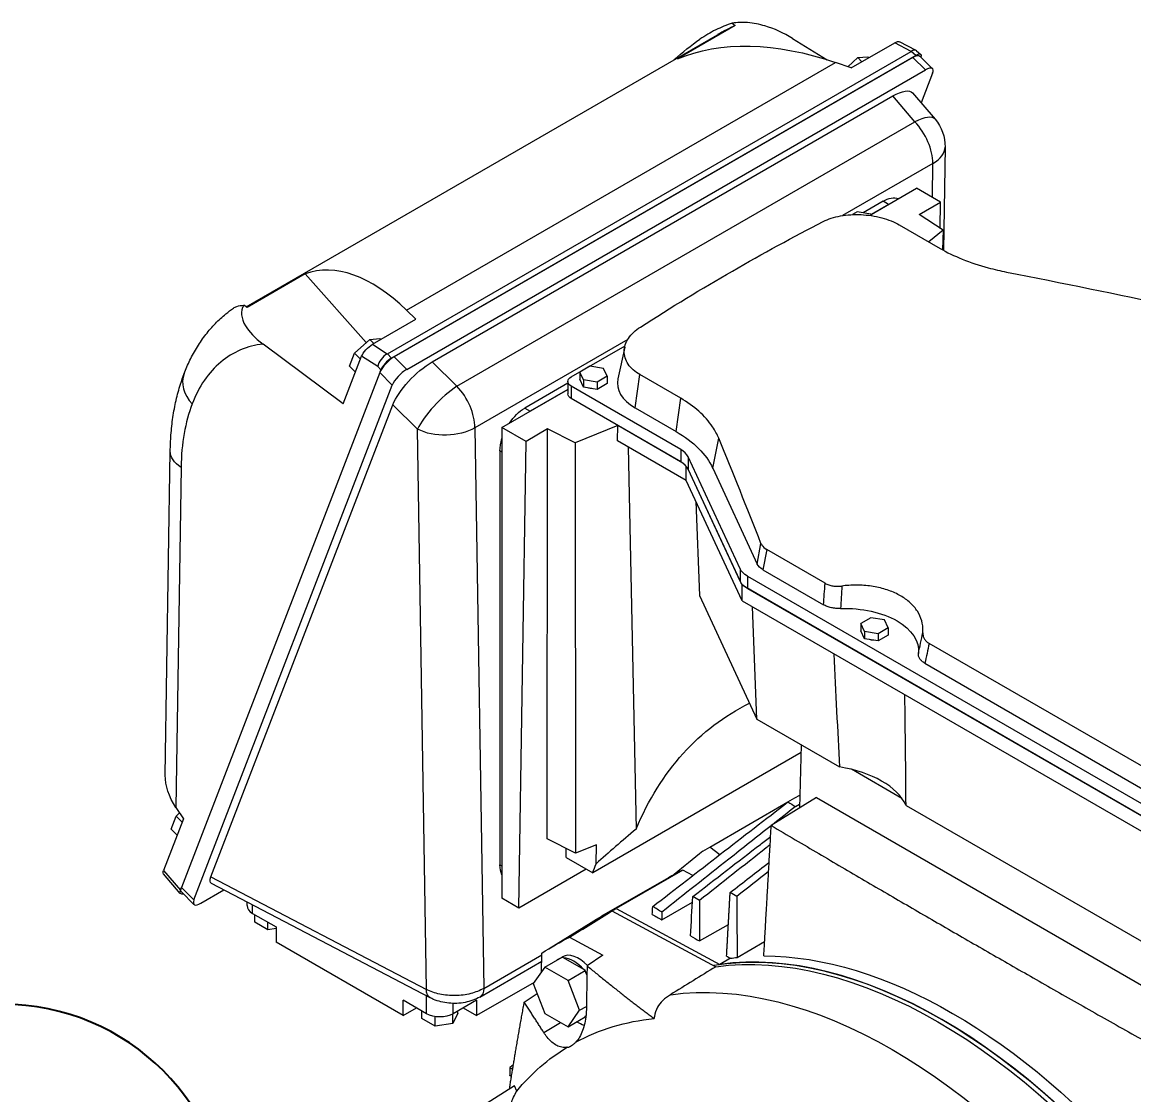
# Model space of a CAD drawing. Header units: millimetres. Extents: x -2122 to 22797, y 3569 to 89276.
# Drawn here: x 7118 to 7706, y 82218 to 82786 of the extents above; entities that cross this region are included whole.
import ezdxf
from ezdxf.enums import TextEntityAlignment as Align

# ---------------------------------------------------------------- set-up
doc = ezdxf.new("R2010")
doc.units = ezdxf.units.MM
doc.header["$LTSCALE"] = 20
doc.layers.add('IA-TEXT', color=2, linetype='Continuous')
doc.layers.add('IA-TRAZ', color=8, linetype='Continuous', lineweight=5)
doc.styles.add('SALVADOR', font='romans.shx', dxfattribs={"width": 0.75, "oblique": 15})

# ---------------------------------------------------------------- blocks, each defined once
blk = doc.blocks.new('EJE')
blk.add_circle((0, 6), 6)
at = {"style": 'SALVADOR', "oblique": 15, "width": 0.75}
blk.add_attdef('N', text='', height=5, dxfattribs=at).set_placement((0, 6), align=Align.MIDDLE)
blk = doc.blocks.new('A$C6cb7b9ed')
at = {"color": 0, "linetype": 'Continuous', "lineweight": 0, "extrusion": (2.77556e-16, 0.816497, 0.57735)}
for p, q in [((-976.2, 6818.76), (-974.54, 6817.53)), ((-974.54, 6817.53), (-1005.19, 6799.84)), ((-1233.2, 6668.77), (-983.94, 6812.68)), ((-944.28, 6810.72), (-925.95, 6799.4)), ((-913.29, 6795.09), (-890.26, 6808.39)), ((-881.53, 6803.83), (-890.26, 6808.39)), ((-878.95, 6804.35), (-887.78, 6808.97)), ((-1158.51, 6643.91), (-881.59, 6803.79)), ((-879.15, 6801.65), (-1156.32, 6641.63)), ((-909.82, 6800.53), (-904.42, 6800.97)), ((-904.42, 6800.97), (-903.95, 6800.49)), ((-879.15, 6801.65), (-881.59, 6803.79)), ((-878.71, 6804.19), (-876.4, 6802.17)), ((-870.27, 6794.69), (-876.91, 6801.31)), ((-880.63, 6800.67), (-1154.98, 6642.27)), ((-1148.41, 6666.99), (-921.58, 6797.95)), ((-913.29, 6795.09), (-921.58, 6797.95)), ((-915.1, 6795.72), (-909.82, 6800.53)), ((-909.82, 6800.53), (-907.64, 6798.36)), ((-873.98, 6794.04), (-880.63, 6800.67)), ((-1148.34, 6635.64), (-873.98, 6794.04)), ((-870.26, 6792.29), (-876.32, 6776.55)), ((-1134.84, 6639.64), (-891.25, 6780.27)), ((-879.55, 6766.63), (-891.25, 6780.27)), ((-880.9, 6781.89), (-868.92, 6767.92)), ((-1121.73, 6626.8), (-879.55, 6766.63)), ((-863.63, 6753.26), (-864.47, 6698.64)), ((-870.07, 6744.62), (-917.93, 6716.99)), ((-870.35, 6726.67), (-870.07, 6744.62)), ((-902.75, 6717.64), (-878.73, 6731.51)), ((-866, 6724.16), (-878.73, 6731.51)), ((-896.41, 6724.57), (-906.97, 6718.47)), ((-893.58, 6722.93), (-896.41, 6724.57)), ((-910.09, 6718.95), (-912.59, 6717.51)), ((-902.84, 6717.83), (-910.09, 6718.95)), ((-893.58, 6722.93), (-902.75, 6717.64)), ((-877.32, 6717.63), (-866, 6724.16)), ((-866.21, 6710.25), (-866, 6724.16)), ((-902.43, 6716.94), (-902.84, 6717.83)), ((-864.65, 6709.21), (-877.32, 6717.63)), ((-887.83, 6712.1), (-866.18, 6699.6)), ((-864.65, 6709.21), (-872.14, 6703.04)), ((-864.65, 6709.21), (-864.93, 6698.89)), ((-1202.07, 6686.16), (-1232.72, 6668.47)), ((-1202.07, 6686.16), (-1169.68, 6649.91)), ((-1232.72, 6668.47), (-1234.54, 6669.61)), ((-1148.41, 6666.99), (-1143.46, 6662.21)), ((-1166.49, 6648.91), (-1143.46, 6662.21)), ((-1181.88, 6617.41), (-1224.31, 6649.05)), ((-1175.95, 6644.2), (-1167.91, 6651.52)), ((-1167.91, 6651.52), (-1162.52, 6651.96)), ((-1167.91, 6651.52), (-1165.73, 6649.35)), ((-1166.49, 6648.91), (-1158.58, 6643.87)), ((-1162.52, 6651.96), (-1162.04, 6651.48)), ((-1031.41, 6651.47), (-1112.25, 6604.8)), ((-1061.38, 6631.69), (-1032.86, 6648.15)), ((-1181.88, 6617.41), (-1172.18, 6642.57)), ((-1178.61, 6637.31), (-1175.95, 6644.2)), ((-1175.95, 6644.2), (-1172.77, 6641.03)), ((-1163.66, 6637.14), (-1172.18, 6642.57)), ((-1158.51, 6643.91), (-1156.32, 6641.63)), ((-1154.98, 6642.27), (-1148.34, 6635.64)), ((-1033.04, 6647.45), (-1036.67, 6630.74)), ((-1178.61, 6637.31), (-1175.43, 6634.14)), ((-1162.01, 6635.42), (-1163.66, 6637.14)), ((-1134.84, 6639.64), (-1121.73, 6626.8)), ((-1051.51, 6637.3), (-1056.82, 6634.24)), ((-1044.26, 6636.18), (-1051.51, 6637.3)), ((-1162.57, 6633.98), (-1267.49, 6361.71)), ((-1155.93, 6627.36), (-1162.57, 6633.98)), ((-1162.01, 6635.42), (-1162.45, 6634.29)), ((-1054.87, 6630.05), (-1056.82, 6634.24)), ((-1056.82, 6634.24), (-1056.82, 6630.4)), ((-1042.32, 6632), (-1047.63, 6628.93)), ((-1042.32, 6632), (-1044.26, 6636.18)), ((-1042.32, 6632), (-1042.32, 6628.16)), ((-1027.52, 6615.31), (-1025.05, 6632.87)), ((-1003.4, 6620.37), (-1025.05, 6632.87)), ((-1260.85, 6355.08), (-1155.93, 6627.36)), ((-1097.93, 6604.95), (-1063.13, 6625.04)), ((-1063.13, 6628.31), (-1085.91, 6615.16)), ((-1063.13, 6625.04), (-1083.08, 6613.52)), ((-1063.13, 6629.24), (-1063.13, 6622.71)), ((-1003.41, 6593.32), (-1061.38, 6626.79)), ((-1061.38, 6626.79), (-1061.38, 6620.26)), ((-1054.87, 6626.22), (-1056.82, 6630.4)), ((-1047.63, 6628.93), (-1054.87, 6630.05)), ((-1054.87, 6630.05), (-1054.87, 6626.22)), ((-1047.63, 6625.1), (-1054.87, 6626.22)), ((-1047.63, 6628.93), (-1047.63, 6625.1)), ((-1042.32, 6628.16), (-1047.63, 6625.1)), ((-1003.41, 6586.79), (-1061.38, 6620.26)), ((-1005.86, 6602.81), (-1003.4, 6620.37)), ((-1251.85, 6367.31), (-1155.69, 6616.88)), ((-1142.58, 6604.05), (-1155.69, 6616.88)), ((-1085.91, 6615.16), (-1083.08, 6613.52)), ((-1027.52, 6615.31), (-1005.86, 6602.81)), ((-1137.93, 6307.71), (-1142.58, 6604.05)), ((-1112.25, 6604.8), (-1107.61, 6308.29)), ((-1085.21, 6597.6), (-1097.93, 6604.95)), ((-1097.93, 6604.95), (-1097.93, 6355.92)), ((-1073.89, 6604.13), (-1085.21, 6597.6)), ((-1074.12, 6387.4), (-1073.89, 6604.13)), ((-1059.32, 6596.82), (-1073.89, 6604.13)), ((-1036.73, 6605.95), (-1059.32, 6596.82)), ((-1036.86, 6597.86), (-1036.73, 6605.95)), ((-1002.26, 6586.04), (-1036.73, 6605.95)), ((-1088.97, 6350.74), (-1085.21, 6597.6)), ((-1059.32, 6596.82), (-1059.01, 6379.81)), ((-1000.51, 6576.87), (-1036.86, 6597.86)), ((-986.52, 6583.47), (-983.34, 6599.2)), ((-1275.98, 6421.09), (-1273.35, 6592.39)), ((-1098.99, 6592.5), (-1098.99, 6373.68)), ((-1097.93, 6591.89), (-1098.99, 6592.5)), ((-1031.13, 6594.55), (-1026.99, 6392.55)), ((-1003.41, 6593.32), (-1003.41, 6586.79)), ((-972.05, 6530.24), (-999.52, 6589.44)), ((-999.52, 6589.44), (-999.52, 6582.91)), ((-1267.65, 6583.84), (-1270.41, 6404.02)), ((-1000.51, 6576.87), (-1000.51, 6584.44)), ((-986.52, 6583.47), (-962.97, 6532.71)), ((-971.01, 6521.46), (-999.53, 6582.93)), ((-972.05, 6523.7), (-999.52, 6582.91)), ((-971.01, 6513.3), (-1000.51, 6576.87)), ((-995.4, 6565.86), (-993.47, 6515.99)), ((-962.97, 6532.71), (-960.98, 6543.65)), ((-957.96, 6540.37), (-959.91, 6529.66)), ((-927.05, 6522.52), (-957.96, 6540.37)), ((-972.05, 6530.24), (-972.05, 6523.7)), ((-968.17, 6526.35), (-968.17, 6519.82)), ((-968.17, 6526.35), (-732.71, 6390.41)), ((-959.91, 6529.66), (-927.91, 6511.18)), ((-732.71, 6383.88), (-971.01, 6521.46)), ((-971.01, 6513.3), (-971.01, 6521.46)), ((-968.17, 6519.82), (-732.71, 6383.88)), ((-993.47, 6515.99), (-963.12, 6450.61)), ((-971.01, 6513.3), (-732.71, 6375.72)), ((-963.12, 6450.61), (-965.43, 6510.08)), ((-902.95, 6504.26), (-908.25, 6501.19)), ((-906.31, 6497.01), (-908.25, 6501.19)), ((-908.25, 6501.19), (-908.25, 6497.35)), ((-895.7, 6503.13), (-902.95, 6504.26)), ((-893.75, 6498.95), (-895.7, 6503.13)), ((-906.31, 6493.17), (-908.25, 6497.35)), ((-899.06, 6495.88), (-906.31, 6497.01)), ((-906.31, 6497.01), (-906.31, 6493.17)), ((-893.75, 6498.95), (-899.06, 6495.88)), ((-899.06, 6495.88), (-899.06, 6492.05)), ((-893.75, 6498.95), (-893.75, 6495.11)), ((-899.06, 6492.05), (-906.31, 6493.17)), ((-893.75, 6495.11), (-899.06, 6492.05)), ((-749.64, 6420.1), (-872.05, 6490.77)), ((-874.27, 6480.21), (-751.18, 6409.15)), ((-963.12, 6450.61), (-919.45, 6425.39)), ((-939.66, 6437.06), (-940.69, 6403.58)), ((-939.78, 6432.98), (-1049.97, 6369.37)), ((-886.42, 6408.7), (-913.17, 6424.15)), ((-931.66, 6409.16), (-955.53, 6394.42)), ((-946.74, 6406.88), (-943.07, 6408.99)), ((-943.07, 6408.99), (-940.48, 6410.49)), ((-931.66, 6409.16), (-735.29, 6295.78)), ((-1270.41, 6404.02), (-1266.43, 6397.98)), ((-987.99, 6383.06), (-946.74, 6406.88)), ((-942.73, 6404.46), (-940.62, 6405.67)), ((-884.27, 6405.08), (-748.26, 6326.55)), ((-1266.43, 6397.98), (-1276.94, 6370.69)), ((-1272.93, 6392.54), (-1270.27, 6399.43)), ((-1270.27, 6399.43), (-1268.47, 6401.07)), ((-1270.27, 6399.43), (-1267.09, 6396.25)), ((-1272.93, 6392.54), (-1269.75, 6389.37)), ((-1059.01, 6379.81), (-1074.12, 6387.4)), ((-1048.02, 6384.25), (-1059.01, 6379.81)), ((-1048.17, 6374.21), (-1048.02, 6384.25)), ((-1064.03, 6377.49), (-1063.96, 6382.3)), ((-991.66, 6380.94), (-987.99, 6383.06)), ((-982.8, 6378.98), (-987.99, 6383.06)), ((-1098.99, 6373.68), (-1097.93, 6373.06)), ((-1064.03, 6377.49), (-1049.97, 6369.37)), ((-1268.06, 6358.53), (-1276.98, 6368.93)), ((-1276.94, 6370.69), (-1268.03, 6360.29)), ((-1251.85, 6367.31), (-1137.93, 6307.71)), ((-1053.34, 6371.31), (-1088.97, 6350.74)), ((-1009.94, 6366.81), (-1045.3, 6346.4)), ((-1002.28, 6370.87), (-1037.64, 6350.46)), ((-996.97, 6368.01), (-1002.28, 6370.87)), ((-1267.59, 6361.42), (-1268.03, 6360.29)), ((-1267.49, 6361.71), (-1260.85, 6355.08)), ((-1257.12, 6353.33), (-1244.96, 6360.35)), ((-1135.86, 6303.27), (-1251.57, 6363.81)), ((-1267.48, 6359.31), (-1260.84, 6352.69)), ((-1088.97, 6350.74), (-1097.93, 6355.92)), ((-1232.74, 6352.04), (-1232.74, 6353.96)), ((-1229.81, 6347.96), (-1229.81, 6352.42)), ((-1039.76, 6349.23), (-984.86, 6319.75)), ((-1037.64, 6350.46), (-982.74, 6320.97)), ((-1013.35, 6344.52), (-997.24, 6353.82)), ((-1229.81, 6347.96), (-1217.43, 6340.81)), ((-1228.68, 6343.31), (-1228.68, 6347.31)), ((-1221.74, 6339.3), (-1228.68, 6343.31)), ((-1221.74, 6339.3), (-1221.74, 6343.3)), ((-1072.92, 6329.41), (-1050.72, 6343.19)), ((-1217.43, 6339.97), (-1221.74, 6339.3)), ((-1217.43, 6340.81), (-1217.43, 6332.65)), ((-993.44, 6333.36), (-978.22, 6342.15)), ((-1150.26, 6293.87), (-1217.43, 6332.65)), ((-1062.15, 6335.35), (-1044.57, 6325.91)), ((-973.61, 6324.67), (-959.04, 6333.08)), ((-1107.61, 6308.29), (-1076.83, 6326.05)), ((-1077.11, 6316.92), (-1076.8, 6326.89)), ((-1068.42, 6323.58), (-1065.94, 6325.01)), ((-1044.57, 6325.91), (-1052.94, 6320.21)), ((-1109.68, 6303.71), (-1076.94, 6322.61)), ((-1075.26, 6319.54), (-1081.39, 6310.83)), ((-1075.26, 6319.54), (-1066.14, 6324.81)), ((-1063.02, 6312.47), (-1075.26, 6319.54)), ((-1065.37, 6324.36), (-1066.14, 6324.81)), ((-1054.67, 6318.19), (-1065.37, 6324.36)), ((-977.08, 6324.24), (-982.74, 6320.97)), ((-1063.02, 6312.47), (-1053.9, 6317.74)), ((-1053.9, 6317.74), (-1054.67, 6318.19)), ((-1053.51, 6316.74), (-1053.9, 6317.74)), ((-1053.02, 6315.48), (-1053.51, 6316.74)), ((-1080.98, 6311.41), (-1111.37, 6293.87)), ((-1081.39, 6310.83), (-1075.26, 6295.05)), ((-1056.89, 6296.69), (-1063.02, 6312.47)), ((-1137.89, 6294.89), (-1150.26, 6302.03)), ((-1150.26, 6293.87), (-1150.26, 6302.03)), ((-1137.89, 6294.89), (-1137.89, 6304.33)), ((-1111.37, 6302.03), (-1123.74, 6294.89)), ((-1111.37, 6302.03), (-1111.37, 6293.87)), ((-1086.12, 6301.05), (-1079.37, 6305.62)), ((-1150.26, 6293.87), (-1143.19, 6297.95)), ((-1140.29, 6292.28), (-1140.29, 6296.28)), ((-1123.74, 6294.89), (-1123.74, 6300.34)), ((-1121.33, 6295.21), (-1121.33, 6296.28)), ((-1118.44, 6297.95), (-1111.37, 6293.87)), ((-1063.02, 6287.98), (-1056.89, 6296.69)), ((-1056.89, 6296.69), (-1053.27, 6298.78)), ((-1133.35, 6288.27), (-1140.29, 6292.28)), ((-1133.35, 6288.27), (-1133.35, 6293.39)), ((-1123.87, 6289.74), (-1133.35, 6288.27)), ((-1121.33, 6295.21), (-1123.87, 6289.74)), ((-1123.87, 6289.74), (-1123.87, 6294.81)), ((-1075.8, 6284.9), (-1067.07, 6290.32)), ((-1075.26, 6295.05), (-1063.02, 6287.98)), ((-1063.02, 6287.98), (-1053.9, 6293.24)), ((-1053.9, 6293.24), (-1053.54, 6293.75)), ((-1091.33, 6256.7), (-1114.4, 6242.16)), ((-1090.16, 6253.94), (-1091.33, 6256.7))]:
    blk.add_line(p, q, dxfattribs=at)
at = {"color": 0, "linetype": 'Continuous', "lineweight": 0, "extrusion": (6.17977e-17, 3.33067e-16, -1)}
blk.add_arc((885.63, 6753.6), 22, 139.39825, 180.88144, dxfattribs=at)
at = {"color": 0, "linetype": 'Continuous', "lineweight": 0}
for centre, major_axis, ratio, start_param, end_param in [((-947.84, 6660.32), (-24.22, -165.06), 0.70886, -2.712101, -2.630492), ((-896.01, 6811.32), (14.93, -7.01), 0.247747, -0.170879, -0.154805), ((-882.23, 6799.29), (-3.41, -4.98), 0.450217, -3.194806, -2.326404), ((-880.61, 6797.88), (4.25, 4.26), 0.344392, -0.57496, 0.907515), ((-875.92, 6789.02), (5.65, 5.66), 0.345066, -0.662554, 0.908242), ((-885.63, 6753.6), (16.7, 14.32), 0.335622, 0, 0.933415), ((-885.63, 6753.6), (-11, 19.05), 0.57735, -2.356194, -1.186824), ((-885.63, 6753.6), (22, -0.34), 0.56691, -0.776596, 0), ((-1158.13, 6538.91), (-41.53, 148.04), 0.461514, -0.668048, 0.035742), ((-1159.22, 6639.38), (-3.82, -4.67), 0.509892, -2.269326, -0.71643), ((-1156.92, 6637.25), (-5.65, -5.66), 0.345066, -2.233351, -0.722072), ((-1171.56, 6652.23), (13.55, -7.84), 0.274924, -0.17325, -0.157175), ((-1157.77, 6637.87), (4.24, 4.25), 0.345614, 0.909908, 2.478878), ((-1245.47, 6625.57), (-20.53, 7.91), 0.739997, 0.000052, 0.97973), ((-1156.92, 6637.25), (-5.65, -5.66), 0.345066, -0.722072, -0.662554), ((-1150.27, 6630.62), (-5.65, -5.66), 0.345066, -2.233351, -0.662554), ((-1004.81, 6628.42), (-32.12, 0), 0.57735, -0.125007, 0.785398), ((-1127.81, 6613.78), (-15.39, -15.72), 0.275272, -2.234907, -0.66685), ((-1127.81, 6613.78), (-11, 19.05), 0.57735, -2.356194, -1.186824), ((-1286.99, 6050.68), (-358.95, 1296.49), 0.34605, -1.27814, -1.231601), ((-1014.01, 6587.2), (15, 0), 0.57735, 0.261799, 0.785398), ((-1014.01, 6580.67), (15, 0), 0.57735, 0.261799, 0.785398), ((-919.14, 6976.77), (27.04, -866.47), 0.026153, -0.968482, -0.881848), ((-919.14, 6976.77), (27.04, -866.47), 0.026153, 0.849435, 0.93607), ((-932.47, 6397.56), (49.93, 0), 0.57735, 0.263921, 1.306876), ((529.54, 6914.72), (1666.88, 686.7), 0.146238, 2.710819, 2.747598), ((-829.94, 6055.04), (-180, 311.77), 0.57735, -0.041679, 0), ((-1263.78, 6362.75), (4.25, 4.26), 0.344151, 2.479986, 3.716596), ((-1261.83, 6364.98), (-5.65, -5.66), 0.345066, -0.662554, -0.603037), ((-1255.19, 6358.35), (-5.65, -5.66), 0.345066, -0.662554, 0.908242), ((-1222.74, 6352.04), (-10, 0), 0.57735, 0, 0.785398), ((-865.3, 6034.63), (-157.42, 272.66), 0.57735, -1.359424, -0.212669), ((-865.3, 6034.63), (-157.5, 272.8), 0.57735, -1.34078, -0.230017), ((-1057.54, 6310.46), (-8.4, 14.55), 0.57735, -1.195804, 0), ((-1060.02, 6309.03), (-8.4, 14.55), 0.57735, -0.091106, 0.091106), ((-1060.02, 6309.03), (-8.4, 14.55), 0.57735, -1.252544, -0.318252), ((-1060.02, 6309.03), (-8.4, 14.55), 0.57735, -1.41669, -1.36545)]:
    blk.add_ellipse(centre, major_axis=major_axis, ratio=ratio, start_param=start_param, end_param=end_param, dxfattribs=at)
at = {"color": 0, "linetype": 'Continuous', "lineweight": 0, "extrusion": (8.95532e-17, 3.23492e-16, -1)}
blk.add_ellipse((-947.84, 6660.32), major_axis=(24.71, 168.36), ratio=0.70886, start_param=-0.709455, end_param=-0.586048, dxfattribs=at)
at = {"color": 0, "linetype": 'Continuous', "lineweight": 0, "extrusion": (5.1774e-17, 3.96934e-16, -1)}
blk.add_ellipse((-911.86, 6681.09), major_axis=(116.77, -101.94), ratio=0.627279, start_param=-2.848683, end_param=-2.144894, dxfattribs=at)
at = {"color": 0, "linetype": 'Continuous', "lineweight": 0, "extrusion": (-1.67112e-16, 3.8833e-16, -1)}
blk.add_ellipse((-891.88, 6804.34), major_axis=(4.28, 4.5), ratio=0.343312, start_param=-0.859468, end_param=-0.097492, dxfattribs=at)
at = {"color": 0, "linetype": 'Continuous', "lineweight": 0, "extrusion": (3.89259e-17, 2.74813e-16, -1)}
blk.add_ellipse((-882.56, 6795.65), major_axis=(5.65, 5.66), ratio=0.345066, start_param=-0.908242, end_param=0, dxfattribs=at)
at = {"color": 0, "linetype": 'Continuous', "lineweight": 0, "extrusion": (-2.75618e-16, 5.88386e-16, -1)}
blk.add_ellipse((-896.62, 6766.42), major_axis=(-15.58, -15.62), ratio=0.344151, start_param=2.235142, end_param=3.168558, dxfattribs=at)
at = {"color": 0, "linetype": 'Continuous', "lineweight": 0, "extrusion": (-1.84859e-16, 2.34926e-16, -1)}
blk.add_ellipse((-896.41, 6709.46), major_axis=(9.25, 16.02), ratio=0.57735, start_param=-0.785398, end_param=-0.115337, dxfattribs=at)
at = {"color": 0, "linetype": 'Continuous', "lineweight": 0, "extrusion": (-9.84132e-17, 1.45361e-16, -1)}
blk.add_ellipse((-1100.78, 5943.17), major_axis=(612.33, 798.99), ratio=0.469287, start_param=-0.915274, end_param=-0.778367, dxfattribs=at)
at = {"color": 0, "linetype": 'Continuous', "lineweight": 0, "extrusion": (-1.40459e-17, 2.81423e-16, -1)}
blk.add_ellipse((-1286.99, 6050.68), major_axis=(1945.97, -241.31), ratio=0.357278, start_param=-1.378814, end_param=-1.332274, dxfattribs=at)
at = {"color": 0, "linetype": 'Continuous', "lineweight": 0, "extrusion": (-8.58505e-17, 3.1209e-16, -1)}
blk.add_ellipse((-1167.96, 6644.95), major_axis=(4.21, 4.41), ratio=0.355643, start_param=-2.434133, end_param=-0.881237, dxfattribs=at)
at = {"color": 0, "linetype": 'Continuous', "lineweight": 0, "extrusion": (-1.4541e-19, 1.57009e-16, -1)}
blk.add_ellipse((-1140.12, 6625.84), major_axis=(15.54, 15.57), ratio=0.345984, start_param=-2.478093, end_param=-0.910036, dxfattribs=at)
at = {"color": 0, "linetype": 'Continuous', "lineweight": 0, "extrusion": (8.5876e-18, -5.55112e-17, -1)}
blk.add_ellipse((-1057.13, 6629.24), major_axis=(-6, 0), ratio=0.57735, start_param=-0.785398, end_param=0.785398, dxfattribs=at)
at = {"color": 0, "linetype": 'Continuous', "lineweight": 0, "extrusion": (1.68789e-16, -1.11022e-16, -1)}
blk.add_ellipse((-1049.57, 6628.79), major_axis=(-5.8, 0), ratio=0.57735, start_param=-1.51244, end_param=-1.105554, dxfattribs=at)
at = {"color": 0, "linetype": 'Continuous', "lineweight": 0, "extrusion": (-5.55112e-17, -5.55112e-17, -1)}
blk.add_ellipse((-1057.13, 6622.71), major_axis=(-6, 0), ratio=0.57735, start_param=-0.785398, end_param=0, dxfattribs=at)
at = {"color": 0, "linetype": 'Continuous', "lineweight": 0, "extrusion": (-8.1274e-17, 3.03319e-16, -1)}
blk.add_ellipse((-1085.91, 6600.05), major_axis=(9.25, 16.02), ratio=0.57735, start_param=-1.455459, end_param=-0.785398, dxfattribs=at)
at = {"color": 0, "linetype": 'Continuous', "lineweight": 0, "extrusion": (1.56127e-17, -5.52734e-17, -1)}
blk.add_ellipse((-1127.81, 6613.78), major_axis=(-22, -0.34), ratio=0.587605, start_param=-2.347071, end_param=-0.825474, dxfattribs=at)
at = {"color": 0, "linetype": 'Continuous', "lineweight": 0, "extrusion": (8.23297e-17, 1.11022e-16, -1)}
blk.add_ellipse((-1058.72, 6572.3), major_axis=(74.74, 0), ratio=0.57735, start_param=-0.785398, end_param=-0.261799, dxfattribs=at)
at = {"color": 0, "linetype": 'Continuous', "lineweight": 0, "extrusion": (-1.28814e-17, 1.99733e-16, -1)}
blk.add_ellipse((-1085.91, 6600.05), major_axis=(9.25, 16.02), ratio=0.57735, start_param=-2.356194, end_param=-1.950729, dxfattribs=at)
at = {"color": 0, "linetype": 'Continuous', "lineweight": 0, "extrusion": (-3.64249e-17, 5.60404e-19, -1)}
blk.add_ellipse((-1251.35, 6592.05), major_axis=(-22, 0.34), ratio=0.56691, start_param=-0.745001, end_param=0.000036, dxfattribs=at)
at = {"color": 0, "linetype": 'Continuous', "lineweight": 0, "extrusion": (-1.5498e-17, 2.77389e-16, -1)}
blk.add_ellipse((-951.22, 6534.59), major_axis=(12.15, 0.15), ratio=0.572525, start_param=2.374254, end_param=2.889715, dxfattribs=at)
at = {"color": 0, "linetype": 'Continuous', "lineweight": 0, "extrusion": (-8.46429e-18, 1.91821e-33, -1)}
blk.add_ellipse((-957.56, 6532.48), major_axis=(-15, 0), ratio=0.57735, start_param=-0.785398, end_param=-0.261799, dxfattribs=at)
at = {"color": 0, "linetype": 'Continuous', "lineweight": 0, "extrusion": (1.19651e-16, 1.11022e-16, -1)}
blk.add_ellipse((-957.56, 6525.95), major_axis=(-15, 0), ratio=0.57735, start_param=-0.785398, end_param=-0.261799, dxfattribs=at)
at = {"color": 0, "linetype": 'Continuous', "lineweight": 0, "extrusion": (4.4165e-17, 1.62952e-16, -1)}
blk.add_ellipse((-888.01, 6798.03), major_axis=(45.85, 459.22), ratio=0.031158, start_param=-2.248601, end_param=-2.21735, dxfattribs=at)
at = {"color": 0, "linetype": 'Continuous', "lineweight": 0, "extrusion": (3.34219e-17, -5.55112e-17, -1)}
blk.add_ellipse((-916.56, 6486.76), major_axis=(38.92, 0), ratio=0.57735, start_param=-1.629735, end_param=0.058939, dxfattribs=at)
at = {"color": 0, "linetype": 'Continuous', "lineweight": 0, "extrusion": (1.07979e-17, -1.11022e-16, -1)}
blk.add_ellipse((-901, 6495.74), major_axis=(-5.8, 0), ratio=0.57735, start_param=-1.51244, end_param=-1.105554, dxfattribs=at)
at = {"color": 0, "linetype": 'Continuous', "lineweight": 0, "extrusion": (-1.24144e-16, 2.48245e-16, -1)}
blk.add_ellipse((-833.71, 6766.69), major_axis=(79.89, 439.58), ratio=0.033245, start_param=2.243319, end_param=2.27457, dxfattribs=at)
at = {"color": 0, "linetype": 'Continuous', "lineweight": 0, "extrusion": (2.21007e-16, 2.72792e-16, -1)}
blk.add_ellipse((-787.75, 6154.18), major_axis=(-190.58, 298.55), ratio=0.566509, start_param=-0.374488, end_param=0.0644, dxfattribs=at)
at = {"color": 0, "linetype": 'Continuous', "lineweight": 0, "extrusion": (-2.8202e-17, 1.2088e-16, -1)}
blk.add_ellipse((-1254.12, 6411.92), major_axis=(17.03, -20.51), ratio=0.668604, start_param=1.73376, end_param=2.47876, dxfattribs=at)
at = {"color": 0, "linetype": 'Continuous', "lineweight": 0, "extrusion": (-1.77422e-16, 3.5883e-16, -1)}
blk.add_ellipse((-1085.91, 6381.23), major_axis=(-9.25, -16.02), ratio=0.57735, start_param=0.379933, end_param=0.785398, dxfattribs=at)
at = {"color": 0, "linetype": 'Continuous', "lineweight": 0, "extrusion": (1.0903e-16, 2.55245e-16, -1)}
for centre, major_axis, start_param, end_param in [((-812.97, 6139.62), (-176.98, 306.53), -0.458085, -0.43651), ((-865.3, 6034.63), (-180, 311.77), -0.005893, 0.041679)]:
    blk.add_ellipse(centre, major_axis=major_axis, ratio=0.57735, start_param=start_param, end_param=end_param, dxfattribs=at)
at = {"color": 0, "linetype": 'Continuous', "lineweight": 0, "extrusion": (-7.88456e-17, 2.354e-16, -1)}
blk.add_ellipse((-1272.69, 6373.15), major_axis=(-4.25, -4.26), ratio=0.344151, start_param=0.026965, end_param=0.661607, dxfattribs=at)
at = {"color": 0, "linetype": 'Continuous', "lineweight": 0, "extrusion": (-1.69143e-16, 4.66808e-16, -1)}
blk.add_ellipse((-1244.73, 6371.51), major_axis=(7.13, 7.5), ratio=0.343312, start_param=3.044101, end_param=3.83502, dxfattribs=at)
at = {"color": 0, "linetype": 'Continuous', "lineweight": 0, "extrusion": (-1.18177e-16, 3.53131e-16, -1)}
blk.add_ellipse((-1261.83, 6364.98), major_axis=(-5.65, -5.66), ratio=0.345066, start_param=0, end_param=0.603037, dxfattribs=at)
at = {"color": 0, "linetype": 'Continuous', "lineweight": 0, "extrusion": (-7.43708e-18, 1.23904e-16, -1)}
blk.add_ellipse((-867.42, 6033.4), major_axis=(-180, 311.77), ratio=0.57735, start_param=-0.018517, end_param=0.041679, dxfattribs=at)
at = {"color": 0, "linetype": 'Continuous', "lineweight": 0, "extrusion": (2.45815e-16, 4.62415e-16, -1)}
blk.add_ellipse((-890.04, 6020.34), major_axis=(-179.58, 311.04), ratio=0.57735, start_param=-0.040816, end_param=0.040816, dxfattribs=at)
at = {"color": 0, "linetype": 'Continuous', "lineweight": 0, "extrusion": (2.05178e-16, 3.10756e-16, -1)}
blk.add_ellipse((-867.42, 6033.4), major_axis=(-157.5, 272.8), ratio=0.57735, start_param=0.230017, end_param=1.34078, dxfattribs=at)
at = {"color": 0, "linetype": 'Continuous', "lineweight": 0, "extrusion": (1.33067e-16, 2.69122e-16, -1)}
blk.add_ellipse((-859.64, 6037.89), major_axis=(-157.5, 272.8), ratio=0.57735, start_param=0.320639, end_param=1.250157, dxfattribs=at)
at = {"color": 0, "linetype": 'Continuous', "lineweight": 0, "extrusion": (-1.79415e-16, 8.87111e-17, -1)}
blk.add_ellipse((-859.64, 6037.89), major_axis=(-157.5, 272.8), ratio=0.57735, start_param=0.230017, end_param=0.248237, dxfattribs=at)
at = {"color": 0, "linetype": 'Continuous', "lineweight": 0, "extrusion": (-1.38778e-16, 2.4037e-16, -1)}
blk.add_ellipse((-891.59, 6019.44), major_axis=(-157.05, 272.02), ratio=0.57735, start_param=0.229258, end_param=1.341538, dxfattribs=at)
at = {"color": 0, "linetype": 'Continuous', "lineweight": 0, "extrusion": (-2.23157e-17, 1.36972e-16, -1)}
blk.add_ellipse((-1131.22, 6312.13), major_axis=(-4.64, -8.86), ratio=0.548253, start_param=0.000158, end_param=0.79092, dxfattribs=at)
at = {"color": 0, "linetype": 'Continuous', "lineweight": 0, "extrusion": (8.49925e-17, 2.41367e-16, -1)}
blk.add_ellipse((-1114.68, 6312.37), major_axis=(5, -8.66), ratio=0.57735, start_param=-0.785398, end_param=0, dxfattribs=at)
at = {"color": 0, "linetype": 'Continuous', "lineweight": 0, "extrusion": (1.33873e-17, 1.11022e-16, -1)}
blk.add_ellipse((-1130.81, 6298.97), major_axis=(-10, 0), ratio=0.57735, start_param=-2.356194, end_param=-0.785398, dxfattribs=at)
at = {"color": 0, "linetype": 'Continuous', "lineweight": 0, "extrusion": (8.1274e-17, 3.03319e-16, -1)}
blk.add_ellipse((-906.67, 6010.74), major_axis=(-154.6, 267.77), ratio=0.57735, start_param=0.014662, end_param=0.253808, dxfattribs=at)
at = {"color": 0, "linetype": 'Continuous', "lineweight": 0, "extrusion": (-1.31341e-16, 1.16467e-16, -1)}
blk.add_ellipse((-1057.54, 6310.46), major_axis=(-12.5, 21.65), ratio=0.57735, start_param=-2.530079, end_param=-2.303946, dxfattribs=at)
at = {"color": 0, "linetype": 'Continuous', "lineweight": 0, "extrusion": (-1.48742e-17, 2.47807e-16, -1)}
blk.add_ellipse((-906.67, 6010.74), major_axis=(-154.6, 267.77), ratio=0.57735, start_param=-0.210559, end_param=-0.014662, dxfattribs=at)
at = {"color": 0, "linetype": 'Continuous', "lineweight": 0}
for points, knots in [([(-976.2, 6818.76), (-979.16, 6817.77), (-982.08, 6816.58), (-987.78, 6813.76), (-990.57, 6812.13), (-993.26, 6810.27)], [-2.34411, -2.34411, -2.34411, -2.34411, -1.17226, -1.17226, 0, 0, 0, 0]), ([(-944.28, 6810.72), (-949.02, 6813.65), (-953.98, 6815.87), (-961.84, 6818.15), (-964.92, 6818.77), (-970.81, 6819.26), (-973.59, 6819.2), (-976.2, 6818.76)], [0.000001, 0.000001, 0.000001, 0.000001, 1.922444, 1.922444, 3.059819, 3.059819, 4.071033, 4.071033, 4.071033, 4.071033]), ([(-928.02, 6713.87), (-926.78, 6714.5), (-925.37, 6715.09), (-922.29, 6716.09), (-920.63, 6716.51), (-917.15, 6717.14), (-915.33, 6717.35), (-911.67, 6717.58), (-909.83, 6717.58), (-906.25, 6717.42), (-904.4, 6717.24), (-900.71, 6716.68), (-898.87, 6716.3), (-895.35, 6715.36), (-893.66, 6714.79), (-890.53, 6713.53), (-889.1, 6712.83), (-887.83, 6712.1)], [12.749724, 12.749724, 12.749724, 12.749724, 13.285954, 13.285954, 13.822184, 13.822184, 14.358415, 14.358415, 14.894645, 14.894645, 15.433007, 15.433007, 15.97137, 15.97137, 16.509732, 16.509732, 17.048094, 17.048094, 17.048094, 17.048094]), ([(-866.18, 6699.6), (-862.71, 6697.59), (-858.78, 6695.68), (-850.23, 6692.22), (-845.6, 6690.67), (-837.61, 6688.52), (-834.35, 6687.76), (-831.06, 6687.12)], [-23.124769, -23.124769, -23.124769, -23.124769, -21.651539, -21.651539, -20.178309, -20.178309, -19.20887, -19.20887, -19.20887, -19.20887]), ([(-1266, 6633.48), (-1265.08, 6635.87), (-1264.07, 6638.19), (-1261.77, 6642.92), (-1260.46, 6645.31), (-1257.63, 6649.88), (-1256.13, 6652.06), (-1252.94, 6656.17), (-1251.26, 6658.11), (-1247.74, 6661.73), (-1245.91, 6663.43), (-1242.67, 6666.09), (-1241.31, 6667.12), (-1239.91, 6668.1)], [0, 0, 0, 0, 10.005483, 10.005483, 20.977856, 20.977856, 31.754573, 31.754573, 42.30117, 42.30117, 52.634901, 52.634901, 59.726288, 59.726288, 59.726288, 59.726288]), ([(-1239.91, 6668.1), (-1239.4, 6668.45), (-1238.82, 6668.74), (-1237.12, 6669.33), (-1235.91, 6669.54), (-1234.54, 6669.61)], [-1.902859, -1.902859, -1.902859, -1.902859, -1.173025, -1.173025, -0.000002, -0.000002, -0.000002, -0.000002]), ([(-1234.54, 6669.61), (-1235.46, 6668.01), (-1235.78, 6666.27), (-1235.47, 6662.57), (-1234.74, 6660.63), (-1231.77, 6655.55), (-1228.62, 6652.26), (-1224.31, 6649.05)], [0.000008, 0.000008, 0.000008, 0.000008, 0.834313, 0.834313, 1.758896, 1.758896, 3.342916, 3.342916, 3.342916, 3.342916]), ([(-1025.05, 6632.87), (-1026.32, 6633.6), (-1027.51, 6634.45), (-1029.6, 6636.31), (-1030.5, 6637.33), (-1031.93, 6639.48), (-1032.47, 6640.61), (-1033.16, 6642.9), (-1033.32, 6644.06), (-1033.28, 6646.31), (-1033.09, 6647.47), (-1032.33, 6649.8), (-1031.77, 6650.96), (-1030.28, 6653.2), (-1029.35, 6654.28), (-1027.23, 6656.28), (-1026.03, 6657.2), (-1024.76, 6658.02)], [8.524047, 8.524047, 8.524047, 8.524047, 9.06241, 9.06241, 9.600772, 9.600772, 10.139134, 10.139134, 10.677497, 10.677497, 11.213727, 11.213727, 11.749957, 11.749957, 12.286187, 12.286187, 12.822418, 12.822418, 12.822418, 12.822418]), ([(-1224.31, 6649.05), (-1228.43, 6648.57), (-1232.4, 6647.55), (-1236.14, 6645.97), (-1239.91, 6644.38), (-1243.45, 6642.22), (-1246.66, 6639.52), (-1249.88, 6636.82), (-1252.77, 6633.58), (-1255.29, 6629.89), (-1257.84, 6626.15), (-1260.01, 6621.93), (-1261.77, 6617.37)], [5.6130157, 5.6130157, 5.6130157, 5.6130157, 5.7787156, 5.7787156, 5.7787156, 5.9461085, 5.9461085, 5.9461085, 6.1134737, 6.1134737, 6.1134737, 6.2831853, 6.2831853, 6.2831853, 6.2831853]), ([(-1273.35, 6592.39), (-1273.3, 6595.26), (-1273.18, 6598.1), (-1272.74, 6604.07), (-1272.4, 6607.19), (-1271.5, 6613.33), (-1270.94, 6616.34), (-1269.62, 6622.22), (-1268.84, 6625.09), (-1267.36, 6629.78), (-1266.7, 6631.65), (-1266, 6633.48)], [0, 0, 0, 0, 10.004851, 10.004851, 21.355751, 21.355751, 32.735794, 32.735794, 44.048063, 44.048063, 51.747112, 51.747112, 51.747112, 51.747112]), ([(-983.34, 6599.2), (-984.19, 6601.26), (-985.26, 6603.27), (-988.51, 6608.17), (-990.97, 6610.96), (-996.68, 6616.06), (-999.93, 6618.36), (-1003.4, 6620.37)], [-3.915899, -3.915899, -3.915899, -3.915899, -2.94646, -2.94646, -1.47323, -1.47323, 0, 0, 0, 0]), ([(-1261.77, 6617.37), (-1263.61, 6612.58), (-1265.04, 6607.34), (-1266.02, 6601.73), (-1267.01, 6596.11), (-1267.55, 6590.12), (-1267.65, 6583.84)], [0, 0, 0, 0, 0.1745329, 0.1745329, 0.1745329, 0.3490659, 0.3490659, 0.3490659, 0.3490659]), ([(-960.98, 6543.65), (-960.86, 6543.35), (-960.71, 6543.05), (-959.95, 6541.82), (-959.03, 6540.99), (-957.96, 6540.37)], [6.8350784, 6.8350784, 6.8350784, 6.8350784, 6.973062, 6.973062, 7.4288486, 7.4288486, 7.4288486, 7.4288486]), ([(-927.05, 6522.52), (-926.47, 6522.19), (-925.84, 6521.91), (-924.47, 6521.44), (-923.74, 6521.26), (-922.21, 6521.02), (-921.42, 6520.95), (-919.81, 6520.94), (-919, 6520.99), (-918.19, 6521.09)], [-0.979459, -0.979459, -0.979459, -0.979459, -0.7345787, -0.7345787, -0.4899973, -0.4899973, -0.2452819, -0.2452819, 0, 0, 0, 0]), ([(-875.39, 6496.38), (-875.36, 6496.75), (-875.34, 6497.11), (-875.28, 6499.2), (-875.48, 6500.97), (-876.45, 6504.43), (-877.22, 6506.13), (-879.28, 6509.34), (-880.58, 6510.86), (-883.61, 6513.61), (-885.33, 6514.84), (-887.18, 6515.91), (-889.02, 6516.97), (-891.1, 6517.94), (-895.64, 6519.56), (-898.09, 6520.21), (-903.2, 6521.16), (-905.87, 6521.44), (-911.21, 6521.63), (-913.9, 6521.54), (-917.05, 6521.23), (-917.62, 6521.16), (-918.19, 6521.09)], [-3.296164, -3.296164, -3.296164, -3.296164, -3.133597, -3.133597, -2.350198, -2.350198, -1.566799, -1.566799, -0.783399, -0.783399, 0, 0, 0, 0.781479, 0.781479, 1.562959, 1.562959, 2.344438, 2.344438, 3.125918, 3.125918, 3.296009, 3.296009, 3.296009, 3.296009]), ([(-918.85, 6509.19), (-919.68, 6509.17), (-920.52, 6509.19), (-922.16, 6509.33), (-922.97, 6509.45), (-924.52, 6509.8), (-925.27, 6510.01), (-926.67, 6510.54), (-927.32, 6510.84), (-927.91, 6511.18)], [0, 0, 0, 0, 0.2493244, 0.2493244, 0.498657, 0.498657, 0.74826, 0.74826, 0.9980366, 0.9980366, 0.9980366, 0.9980366]), ([(-875.39, 6496.38), (-875.44, 6495.84), (-875.4, 6495.3), (-875.17, 6494.25), (-874.96, 6493.74), (-874.39, 6492.77), (-874.02, 6492.32), (-873.14, 6491.48), (-872.63, 6491.1), (-872.05, 6490.77)], [-0.9788863, -0.9788863, -0.9788863, -0.9788863, -0.7341099, -0.7341099, -0.4898984, -0.4898984, -0.2451084, -0.2451084, 0, 0, 0, 0]), ([(-874.27, 6480.21), (-874.85, 6480.55), (-875.38, 6480.93), (-876.28, 6481.73), (-876.66, 6482.16), (-877.25, 6483.06), (-877.47, 6483.53), (-877.72, 6484.48), (-877.76, 6484.96), (-877.71, 6485.44)], [0, 0, 0, 0, 0.2494137, 0.2494137, 0.4986595, 0.4986595, 0.7483636, 0.7483636, 0.9980754, 0.9980754, 0.9980754, 0.9980754]), ([(-1018.24, 6351.56), (-1006.32, 6360.78), (-994.41, 6370), (-970.57, 6388.44), (-958.65, 6397.66), (-946.74, 6406.88)], [0, 0, 0, 0, 5.10353, 5.10353, 10.20706, 10.20706, 10.20706, 10.20706]), ([(-955.53, 6394.34), (-963.04, 6388.41), (-970.55, 6382.48), (-989.83, 6367.25), (-1001.6, 6357.95), (-1013.38, 6348.65)], [1.850103, 1.850103, 1.850103, 1.850103, 5.104429, 5.104429, 10.208927, 10.208927, 10.208927, 10.208927]), ([(-997.07, 6356.81), (-985.15, 6366.03), (-973.23, 6375.25), (-959.49, 6385.87), (-957.68, 6387.27), (-955.86, 6388.68)], [0, 0, 0, 0, 5.10487, 5.10487, 5.882648, 5.882648, 5.882648, 5.882648]), ([(-956.12, 6384.25), (-956.81, 6383.7), (-957.5, 6383.16), (-969.98, 6373.31), (-981.75, 6364), (-993.53, 6354.7)], [4.804542, 4.804542, 4.804542, 4.804542, 5.105751, 5.105751, 10.211537, 10.211537, 10.211537, 10.211537]), ([(-1013.38, 6348.65), (-1014.19, 6349.14), (-1015, 6349.62), (-1016.62, 6350.59), (-1017.43, 6351.08), (-1018.24, 6351.56)], [-0.7037957, -0.7037957, -0.7037957, -0.7037957, -0.3526809, -0.3526809, 0, 0, 0, 0]), ([(-1107.61, 6308.29), (-1108.59, 6307.71), (-1109.67, 6307.18), (-1110.83, 6306.72), (-1111.98, 6306.26), (-1113.21, 6305.86), (-1114.49, 6305.54), (-1115.78, 6305.21), (-1117.11, 6304.96), (-1118.47, 6304.78), (-1119.84, 6304.6), (-1121.23, 6304.5), (-1122.62, 6304.47), (-1124.02, 6304.44), (-1125.41, 6304.49), (-1126.79, 6304.62), (-1128.16, 6304.75), (-1129.52, 6304.95), (-1130.83, 6305.23), (-1132.13, 6305.5), (-1133.39, 6305.85), (-1134.59, 6306.27), (-1135.78, 6306.69), (-1136.9, 6307.17), (-1137.93, 6307.71)], [4.712389, 4.712389, 4.712389, 4.712389, 4.902589, 4.902589, 4.902589, 5.092788, 5.092788, 5.092788, 5.282988, 5.282988, 5.282988, 5.473187, 5.473187, 5.473187, 5.663387, 5.663387, 5.663387, 5.853587, 5.853587, 5.853587, 6.043786, 6.043786, 6.043786, 6.233986, 6.233986, 6.233986, 6.233986]), ([(-1109.68, 6303.71), (-1110.84, 6303.04), (-1112.09, 6302.47), (-1114.69, 6301.52), (-1116.07, 6301.15), (-1118.88, 6300.61), (-1120.32, 6300.44), (-1123.19, 6300.31), (-1124.64, 6300.34), (-1127.47, 6300.61), (-1128.87, 6300.84), (-1131.58, 6301.51), (-1132.91, 6301.94), (-1134.74, 6302.72), (-1135.31, 6302.98), (-1135.86, 6303.27)], [0, 0, 0, 0, 4.307703, 4.307703, 8.667267, 8.667267, 13.013939, 13.013939, 17.303133, 17.303133, 21.57378, 21.57378, 25.876787, 25.876787, 27.856541, 27.856541, 27.856541, 27.856541]), ([(-1008.85, 6304.95), (-1010.31, 6304.05), (-1011.72, 6302.98), (-1014.05, 6300.67), (-1014.97, 6299.44), (-1016.5, 6296.77), (-1017.1, 6295.08), (-1017.42, 6293.03), (-1017.46, 6292.69), (-1017.49, 6292.35)], [-16.795165, -16.795165, -16.795165, -16.795165, -16.16989, -16.16989, -15.544615, -15.544615, -14.724536, -14.724536, -14.560604, -14.560604, -14.560604, -14.560604]), ([(-1053.29, 6297.9), (-1053.3, 6296.72), (-1053.37, 6295.55), (-1053.62, 6292.82), (-1053.86, 6291.3), (-1054.46, 6288.56), (-1054.84, 6287.24), (-1055.76, 6284.76), (-1056.3, 6283.6), (-1057.51, 6281.54), (-1058.18, 6280.63), (-1058.93, 6279.85), (-1058.95, 6279.82), (-1058.98, 6279.79)], [1.112245, 1.112245, 1.112245, 1.112245, 1.4539, 1.4539, 1.938533, 1.938533, 2.399975, 2.399975, 2.861416, 2.861416, 3.322857, 3.322857, 3.340038, 3.340038, 3.340038, 3.340038]), ([(-1063.51, 6277.18), (-1063.55, 6277.17), (-1063.58, 6277.16), (-1064.48, 6277), (-1065.38, 6277), (-1067.19, 6277.31), (-1068.1, 6277.64), (-1069.87, 6278.56), (-1070.74, 6279.16), (-1072.4, 6280.59), (-1073.26, 6281.49), (-1074.68, 6283.25), (-1075.25, 6284.05), (-1075.8, 6284.9)], [4.228559, 4.228559, 4.228559, 4.228559, 4.245739, 4.245739, 4.707181, 4.707181, 5.168622, 5.168622, 5.630063, 5.630063, 6.114696, 6.114696, 6.456351, 6.456351, 6.456351, 6.456351]), ([(-1063.51, 6277.18), (-1063.34, 6277.12), (-1063.11, 6277.13), (-1062.66, 6277.25), (-1062.47, 6277.31), (-1062.16, 6277.46), (-1062.03, 6277.52), (-1061.8, 6277.65), (-1061.69, 6277.71), (-1061.43, 6277.87), (-1061.29, 6277.96), (-1060.87, 6278.24), (-1060.59, 6278.45), (-1059.87, 6279.01), (-1059.43, 6279.39), (-1058.98, 6279.79)], [8.0773622, 8.0773622, 8.0773622, 8.0773622, 8.3110606, 8.3110606, 8.4488105, 8.4488105, 8.5292865, 8.5292865, 8.5974234, 8.5974234, 8.6796795, 8.6796795, 8.8291137, 8.8291137, 9.04265, 9.04265, 9.04265, 9.04265]), ([(-1085.89, 6206.7), (-1086.78, 6208.04), (-1087.63, 6209.42), (-1090.12, 6213.9), (-1091.5, 6217.08), (-1093.48, 6222.95), (-1094.26, 6226.2), (-1095.09, 6232.62), (-1095.13, 6235.8), (-1094.63, 6241.48), (-1094.04, 6244.5), (-1092.32, 6249.7), (-1091.3, 6251.94), (-1090.16, 6253.94)], [25.025987, 25.025987, 25.025987, 25.025987, 25.491761, 25.491761, 26.511812, 26.511812, 27.53036, 27.53036, 28.548909, 28.548909, 29.566813, 29.566813, 30.401028, 30.401028, 30.401028, 30.401028])]:
    blk.add_open_spline(points, degree=3, knots=knots, dxfattribs=at)
for points in [[(-918.19, 6521.09), (-918.41, 6517.13), (-918.64, 6513.16), (-918.85, 6509.19)], [(-877.71, 6485.44), (-876.93, 6489.08), (-876.16, 6492.73), (-875.39, 6496.38)], [(-942.73, 6404.46), (-946.86, 6401.2), (-950.98, 6397.94), (-955.11, 6394.68)], [(-946.74, 6406.88), (-945.4, 6406.07), (-944.07, 6405.26), (-942.73, 6404.46)], [(-991.66, 6380.94), (-996.71, 6376.81), (-1001.76, 6372.68), (-1006.82, 6368.55)], [(-977.27, 6359.02), (-970.4, 6364.33), (-963.52, 6369.65), (-956.65, 6374.96)], [(-956.92, 6370.18), (-962.52, 6365.76), (-968.12, 6361.34), (-973.72, 6356.92)], [(-998.21, 6336.03), (-997.83, 6342.95), (-997.45, 6349.88), (-997.07, 6356.81)], [(-993.53, 6354.7), (-994.71, 6355.4), (-995.89, 6356.11), (-997.07, 6356.81)], [(-993.53, 6354.7), (-993.5, 6347.59), (-993.47, 6340.47), (-993.44, 6333.36)], [(-973.72, 6356.92), (-974.9, 6357.62), (-976.08, 6358.32), (-977.27, 6359.02)], [(-1062.15, 6335.35), (-1054.69, 6339.98), (-1047.22, 6344.6), (-1039.76, 6349.23)], [(-1018.46, 6347.39), (-1018.39, 6348.78), (-1018.32, 6350.17), (-1018.24, 6351.56)], [(-1013.38, 6348.65), (-1013.37, 6347.27), (-1013.36, 6345.89), (-1013.35, 6344.52)], [(-1018.46, 6347.39), (-1016.76, 6346.43), (-1015.06, 6345.47), (-1013.35, 6344.52)], [(-998.21, 6336.03), (-996.62, 6335.14), (-995.03, 6334.25), (-993.44, 6333.36)], [(-979.15, 6325.39), (-978.46, 6325.01), (-977.77, 6324.62), (-977.08, 6324.24)], [(-984.86, 6319.75), (-992.86, 6314.82), (-1000.85, 6309.88), (-1008.85, 6304.95)], [(-1136.61, 6303.82), (-1136.61, 6303.82), (-1136.6, 6303.82), (-1136.6, 6303.82)], [(-1093.75, 6266.37), (-1093.77, 6264.97), (-1093.79, 6263.58), (-1093.8, 6262.18)], [(-1091.89, 6267.89), (-1092.51, 6267.38), (-1093.13, 6266.87), (-1093.75, 6266.37)]]:
    blk.add_open_spline(points, degree=3, dxfattribs=at)
for points, weights in [([(-959.47, 6325.45), (-957.74, 6356.19), (-955.53, 6394.42)], [1.17082869089, 1.09304285945, 1.00576743726]), ([(-955.53, 6394.42), (-858.96, 6337.25), (-759.97, 6281.52)], [1.0038152068, 1.07308956868, 1.0038152068]), ([(-979.15, 6325.39), (-978.27, 6341.32), (-977.27, 6359.02)], [1.1063998245, 1.07136824386, 1.03347439642]), ([(-973.72, 6356.92), (-973.67, 6339.97), (-973.61, 6324.67)], [1.0401836762, 1.07922545497, 1.11601558102]), ([(-1052.94, 6320.21), (-1053.13, 6308.71), (-1053.29, 6297.9)], [1.00394176556, 1.00394529039, 1.00284550647]), ([(-1052.94, 6320.21), (-1034.76, 6305.27), (-1017.49, 6292.35)], [1.02498660572, 1.0187382128, 1.00351977488]), ([(-1093.97, 6255.04), (-1090.54, 6276.82), (-1086.12, 6301.05)], [1.00777324648, 1.01964001728, 1.02497432416]), ([(-1075.8, 6284.9), (-1080.82, 6292.72), (-1086.12, 6301.05)], [1.00284550647, 1.00394529039, 1.00394176556]), ([(-1093.75, 6266.37), (-1093.02, 6265.94), (-1092.28, 6265.52)], [1.03898421094, 1.04119385657, 1.04339833376]), ([(-1092.92, 6261.6), (-1093.36, 6261.89), (-1093.8, 6262.18)], [1.04810468856, 1.04664173143, 1.04517721408])]:
    blk.add_rational_spline(points, weights, degree=2, dxfattribs=at)

msp = doc.modelspace()

# ---------------------------------------------------------------- block references
at = {"layer": 'IA-TEXT'}
ref = msp.add_blockref('EJE', (7107.73, 82026.38, 30576.32), dxfattribs=dict(at, xscale=-20, yscale=20, zscale=20))
ref.add_attrib('N', '4', dxfattribs={"layer": '0', "height": 100, "style": 'SALVADOR', "oblique": 15, "width": 0.75}).set_placement((7107.73, 82146.38, 30576.32), align=Align.MIDDLE)
at = {"layer": 'IA-TRAZ'}
msp.add_blockref('A$C6cb7b9ed', (8469.77, 75966.46, 10192.11), dxfattribs=at)

doc.saveas('drawing.dxf')
